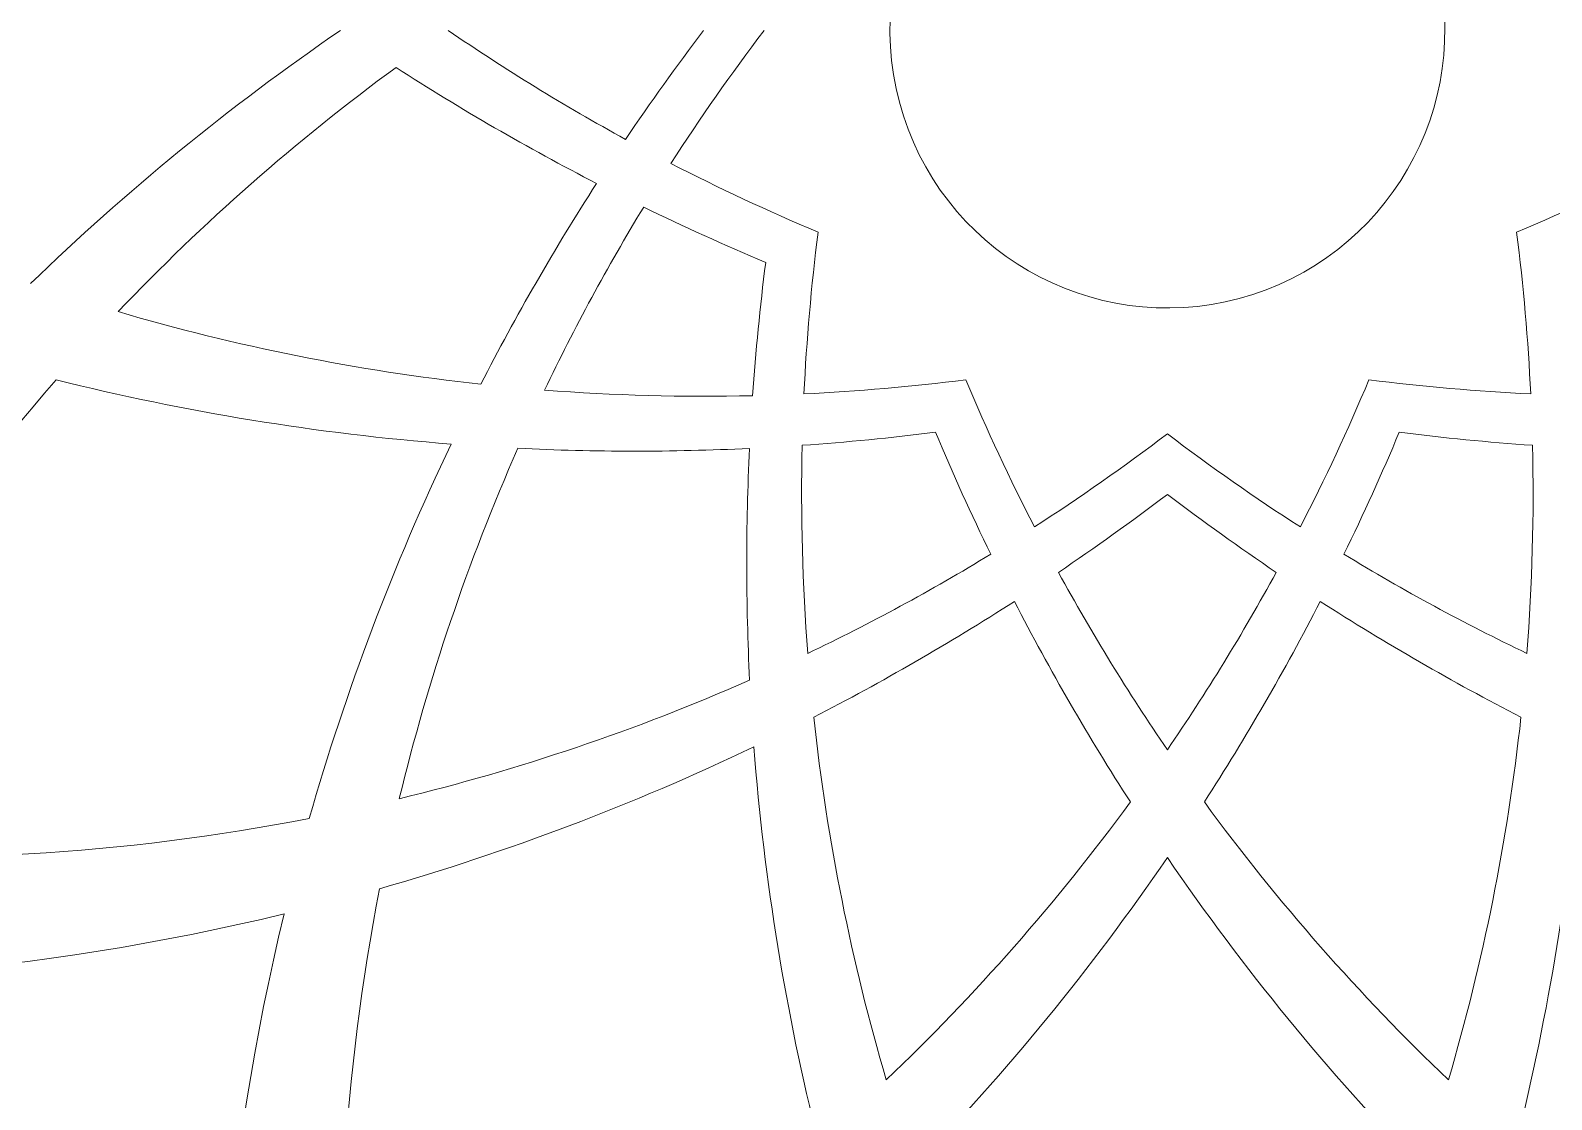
# Model space of a CAD drawing. Header units: centimetres. Extents: x -120 to 120, y -120 to 120.
# Drawn here: x -69.3 to 23.4, y -65.1 to 0 of the extents above; entities that cross this region are included whole.
import ezdxf
from ezdxf.lldxf.tags import DXFTag

# ---------------------------------------------------------------- set-up
doc = ezdxf.new("R2010")
doc.units = ezdxf.units.CM
doc.header["$MEASUREMENT"] = 0
doc.layers.add('layer 1', color=7, linetype='Continuous')
tags = doc.linetypes.add('New Line101', pattern=[0.2, 0.1, -0.1]).pattern_tags.tags
tags[6:7] = [DXFTag(74, 4), DXFTag(75, 0), DXFTag(340, '0'), DXFTag(46, 1.0), DXFTag(50, 0.0), DXFTag(44, 0.0), DXFTag(45, 0.0)]
tags[4:5] = [DXFTag(74, 4), DXFTag(75, 0), DXFTag(340, '0'), DXFTag(46, 1.0), DXFTag(50, 0.0), DXFTag(44, 0.0), DXFTag(45, 0.0)]
tags = doc.linetypes.add('New Line102', pattern=[0.2, 0.1, -0.1]).pattern_tags.tags
tags[6:7] = [DXFTag(74, 4), DXFTag(75, 0), DXFTag(340, '0'), DXFTag(46, 1.0), DXFTag(50, 0.0), DXFTag(44, 0.0), DXFTag(45, 0.0)]
tags[4:5] = [DXFTag(74, 4), DXFTag(75, 0), DXFTag(340, '0'), DXFTag(46, 1.0), DXFTag(50, 0.0), DXFTag(44, 0.0), DXFTag(45, 0.0)]
tags = doc.linetypes.add('New Line103', pattern=[0.2, 0.1, -0.1]).pattern_tags.tags
tags[6:7] = [DXFTag(74, 4), DXFTag(75, 0), DXFTag(340, '0'), DXFTag(46, 1.0), DXFTag(50, 0.0), DXFTag(44, 0.0), DXFTag(45, 0.0)]
tags[4:5] = [DXFTag(74, 4), DXFTag(75, 0), DXFTag(340, '0'), DXFTag(46, 1.0), DXFTag(50, 0.0), DXFTag(44, 0.0), DXFTag(45, 0.0)]
tags = doc.linetypes.add('New Line108', pattern=[0.2, 0.1, -0.1]).pattern_tags.tags
tags[6:7] = [DXFTag(74, 4), DXFTag(75, 0), DXFTag(340, '0'), DXFTag(46, 1.0), DXFTag(50, 0.0), DXFTag(44, 0.0), DXFTag(45, 0.0)]
tags[4:5] = [DXFTag(74, 4), DXFTag(75, 0), DXFTag(340, '0'), DXFTag(46, 1.0), DXFTag(50, 0.0), DXFTag(44, 0.0), DXFTag(45, 0.0)]
tags = doc.linetypes.add('New Line109', pattern=[0.2, 0.1, -0.1]).pattern_tags.tags
tags[6:7] = [DXFTag(74, 4), DXFTag(75, 0), DXFTag(340, '0'), DXFTag(46, 1.0), DXFTag(50, 0.0), DXFTag(44, 0.0), DXFTag(45, 0.0)]
tags[4:5] = [DXFTag(74, 4), DXFTag(75, 0), DXFTag(340, '0'), DXFTag(46, 1.0), DXFTag(50, 0.0), DXFTag(44, 0.0), DXFTag(45, 0.0)]
tags = doc.linetypes.add('New Line110', pattern=[0.2, 0.1, -0.1]).pattern_tags.tags
tags[6:7] = [DXFTag(74, 4), DXFTag(75, 0), DXFTag(340, '0'), DXFTag(46, 1.0), DXFTag(50, 0.0), DXFTag(44, 0.0), DXFTag(45, 0.0)]
tags[4:5] = [DXFTag(74, 4), DXFTag(75, 0), DXFTag(340, '0'), DXFTag(46, 1.0), DXFTag(50, 0.0), DXFTag(44, 0.0), DXFTag(45, 0.0)]
tags = doc.linetypes.add('New Line111', pattern=[0.2, 0.1, -0.1]).pattern_tags.tags
tags[6:7] = [DXFTag(74, 4), DXFTag(75, 0), DXFTag(340, '0'), DXFTag(46, 1.0), DXFTag(50, 0.0), DXFTag(44, 0.0), DXFTag(45, 0.0)]
tags[4:5] = [DXFTag(74, 4), DXFTag(75, 0), DXFTag(340, '0'), DXFTag(46, 1.0), DXFTag(50, 0.0), DXFTag(44, 0.0), DXFTag(45, 0.0)]
tags = doc.linetypes.add('New Line116', pattern=[0.2, 0.1, -0.1]).pattern_tags.tags
tags[6:7] = [DXFTag(74, 4), DXFTag(75, 0), DXFTag(340, '0'), DXFTag(46, 1.0), DXFTag(50, 0.0), DXFTag(44, 0.0), DXFTag(45, 0.0)]
tags[4:5] = [DXFTag(74, 4), DXFTag(75, 0), DXFTag(340, '0'), DXFTag(46, 1.0), DXFTag(50, 0.0), DXFTag(44, 0.0), DXFTag(45, 0.0)]
tags = doc.linetypes.add('New Line117', pattern=[0.2, 0.1, -0.1]).pattern_tags.tags
tags[6:7] = [DXFTag(74, 4), DXFTag(75, 0), DXFTag(340, '0'), DXFTag(46, 1.0), DXFTag(50, 0.0), DXFTag(44, 0.0), DXFTag(45, 0.0)]
tags[4:5] = [DXFTag(74, 4), DXFTag(75, 0), DXFTag(340, '0'), DXFTag(46, 1.0), DXFTag(50, 0.0), DXFTag(44, 0.0), DXFTag(45, 0.0)]
tags = doc.linetypes.add('New Line13', pattern=[0.2, 0.1, -0.1]).pattern_tags.tags
tags[6:7] = [DXFTag(74, 4), DXFTag(75, 0), DXFTag(340, '0'), DXFTag(46, 1.0), DXFTag(50, 0.0), DXFTag(44, 0.0), DXFTag(45, 0.0)]
tags[4:5] = [DXFTag(74, 4), DXFTag(75, 0), DXFTag(340, '0'), DXFTag(46, 1.0), DXFTag(50, 0.0), DXFTag(44, 0.0), DXFTag(45, 0.0)]
tags = doc.linetypes.add('New Line136', pattern=[0.2, 0.1, -0.1]).pattern_tags.tags
tags[6:7] = [DXFTag(74, 4), DXFTag(75, 0), DXFTag(340, '0'), DXFTag(46, 1.0), DXFTag(50, 0.0), DXFTag(44, 0.0), DXFTag(45, 0.0)]
tags[4:5] = [DXFTag(74, 4), DXFTag(75, 0), DXFTag(340, '0'), DXFTag(46, 1.0), DXFTag(50, 0.0), DXFTag(44, 0.0), DXFTag(45, 0.0)]
tags = doc.linetypes.add('New Line137', pattern=[0.2, 0.1, -0.1]).pattern_tags.tags
tags[6:7] = [DXFTag(74, 4), DXFTag(75, 0), DXFTag(340, '0'), DXFTag(46, 1.0), DXFTag(50, 0.0), DXFTag(44, 0.0), DXFTag(45, 0.0)]
tags[4:5] = [DXFTag(74, 4), DXFTag(75, 0), DXFTag(340, '0'), DXFTag(46, 1.0), DXFTag(50, 0.0), DXFTag(44, 0.0), DXFTag(45, 0.0)]
tags = doc.linetypes.add('New Line138', pattern=[0.2, 0.1, -0.1]).pattern_tags.tags
tags[6:7] = [DXFTag(74, 4), DXFTag(75, 0), DXFTag(340, '0'), DXFTag(46, 1.0), DXFTag(50, 0.0), DXFTag(44, 0.0), DXFTag(45, 0.0)]
tags[4:5] = [DXFTag(74, 4), DXFTag(75, 0), DXFTag(340, '0'), DXFTag(46, 1.0), DXFTag(50, 0.0), DXFTag(44, 0.0), DXFTag(45, 0.0)]
tags = doc.linetypes.add('New Line14', pattern=[0.2, 0.1, -0.1]).pattern_tags.tags
tags[6:7] = [DXFTag(74, 4), DXFTag(75, 0), DXFTag(340, '0'), DXFTag(46, 1.0), DXFTag(50, 0.0), DXFTag(44, 0.0), DXFTag(45, 0.0)]
tags[4:5] = [DXFTag(74, 4), DXFTag(75, 0), DXFTag(340, '0'), DXFTag(46, 1.0), DXFTag(50, 0.0), DXFTag(44, 0.0), DXFTag(45, 0.0)]
tags = doc.linetypes.add('New Line144', pattern=[0.2, 0.1, -0.1]).pattern_tags.tags
tags[6:7] = [DXFTag(74, 4), DXFTag(75, 0), DXFTag(340, '0'), DXFTag(46, 1.0), DXFTag(50, 0.0), DXFTag(44, 0.0), DXFTag(45, 0.0)]
tags[4:5] = [DXFTag(74, 4), DXFTag(75, 0), DXFTag(340, '0'), DXFTag(46, 1.0), DXFTag(50, 0.0), DXFTag(44, 0.0), DXFTag(45, 0.0)]
tags = doc.linetypes.add('New Line145', pattern=[0.2, 0.1, -0.1]).pattern_tags.tags
tags[6:7] = [DXFTag(74, 4), DXFTag(75, 0), DXFTag(340, '0'), DXFTag(46, 1.0), DXFTag(50, 0.0), DXFTag(44, 0.0), DXFTag(45, 0.0)]
tags[4:5] = [DXFTag(74, 4), DXFTag(75, 0), DXFTag(340, '0'), DXFTag(46, 1.0), DXFTag(50, 0.0), DXFTag(44, 0.0), DXFTag(45, 0.0)]
tags = doc.linetypes.add('New Line146', pattern=[0.2, 0.1, -0.1]).pattern_tags.tags
tags[6:7] = [DXFTag(74, 4), DXFTag(75, 0), DXFTag(340, '0'), DXFTag(46, 1.0), DXFTag(50, 0.0), DXFTag(44, 0.0), DXFTag(45, 0.0)]
tags[4:5] = [DXFTag(74, 4), DXFTag(75, 0), DXFTag(340, '0'), DXFTag(46, 1.0), DXFTag(50, 0.0), DXFTag(44, 0.0), DXFTag(45, 0.0)]
tags = doc.linetypes.add('New Line15', pattern=[0.2, 0.1, -0.1]).pattern_tags.tags
tags[6:7] = [DXFTag(74, 4), DXFTag(75, 0), DXFTag(340, '0'), DXFTag(46, 1.0), DXFTag(50, 0.0), DXFTag(44, 0.0), DXFTag(45, 0.0)]
tags[4:5] = [DXFTag(74, 4), DXFTag(75, 0), DXFTag(340, '0'), DXFTag(46, 1.0), DXFTag(50, 0.0), DXFTag(44, 0.0), DXFTag(45, 0.0)]
tags = doc.linetypes.add('New Line152', pattern=[0.2, 0.1, -0.1]).pattern_tags.tags
tags[6:7] = [DXFTag(74, 4), DXFTag(75, 0), DXFTag(340, '0'), DXFTag(46, 1.0), DXFTag(50, 0.0), DXFTag(44, 0.0), DXFTag(45, 0.0)]
tags[4:5] = [DXFTag(74, 4), DXFTag(75, 0), DXFTag(340, '0'), DXFTag(46, 1.0), DXFTag(50, 0.0), DXFTag(44, 0.0), DXFTag(45, 0.0)]
tags = doc.linetypes.add('New Line153', pattern=[0.2, 0.1, -0.1]).pattern_tags.tags
tags[6:7] = [DXFTag(74, 4), DXFTag(75, 0), DXFTag(340, '0'), DXFTag(46, 1.0), DXFTag(50, 0.0), DXFTag(44, 0.0), DXFTag(45, 0.0)]
tags[4:5] = [DXFTag(74, 4), DXFTag(75, 0), DXFTag(340, '0'), DXFTag(46, 1.0), DXFTag(50, 0.0), DXFTag(44, 0.0), DXFTag(45, 0.0)]
tags = doc.linetypes.add('New Line154', pattern=[0.2, 0.1, -0.1]).pattern_tags.tags
tags[6:7] = [DXFTag(74, 4), DXFTag(75, 0), DXFTag(340, '0'), DXFTag(46, 1.0), DXFTag(50, 0.0), DXFTag(44, 0.0), DXFTag(45, 0.0)]
tags[4:5] = [DXFTag(74, 4), DXFTag(75, 0), DXFTag(340, '0'), DXFTag(46, 1.0), DXFTag(50, 0.0), DXFTag(44, 0.0), DXFTag(45, 0.0)]
tags = doc.linetypes.add('New Line155', pattern=[0.2, 0.1, -0.1]).pattern_tags.tags
tags[6:7] = [DXFTag(74, 4), DXFTag(75, 0), DXFTag(340, '0'), DXFTag(46, 1.0), DXFTag(50, 0.0), DXFTag(44, 0.0), DXFTag(45, 0.0)]
tags[4:5] = [DXFTag(74, 4), DXFTag(75, 0), DXFTag(340, '0'), DXFTag(46, 1.0), DXFTag(50, 0.0), DXFTag(44, 0.0), DXFTag(45, 0.0)]
tags = doc.linetypes.add('New Line16', pattern=[0.2, 0.1, -0.1]).pattern_tags.tags
tags[6:7] = [DXFTag(74, 4), DXFTag(75, 0), DXFTag(340, '0'), DXFTag(46, 1.0), DXFTag(50, 0.0), DXFTag(44, 0.0), DXFTag(45, 0.0)]
tags[4:5] = [DXFTag(74, 4), DXFTag(75, 0), DXFTag(340, '0'), DXFTag(46, 1.0), DXFTag(50, 0.0), DXFTag(44, 0.0), DXFTag(45, 0.0)]
tags = doc.linetypes.add('New Line160', pattern=[0.2, 0.1, -0.1]).pattern_tags.tags
tags[6:7] = [DXFTag(74, 4), DXFTag(75, 0), DXFTag(340, '0'), DXFTag(46, 1.0), DXFTag(50, 0.0), DXFTag(44, 0.0), DXFTag(45, 0.0)]
tags[4:5] = [DXFTag(74, 4), DXFTag(75, 0), DXFTag(340, '0'), DXFTag(46, 1.0), DXFTag(50, 0.0), DXFTag(44, 0.0), DXFTag(45, 0.0)]
tags = doc.linetypes.add('New Line161', pattern=[0.2, 0.1, -0.1]).pattern_tags.tags
tags[6:7] = [DXFTag(74, 4), DXFTag(75, 0), DXFTag(340, '0'), DXFTag(46, 1.0), DXFTag(50, 0.0), DXFTag(44, 0.0), DXFTag(45, 0.0)]
tags[4:5] = [DXFTag(74, 4), DXFTag(75, 0), DXFTag(340, '0'), DXFTag(46, 1.0), DXFTag(50, 0.0), DXFTag(44, 0.0), DXFTag(45, 0.0)]
tags = doc.linetypes.add('New Line162', pattern=[0.2, 0.1, -0.1]).pattern_tags.tags
tags[6:7] = [DXFTag(74, 4), DXFTag(75, 0), DXFTag(340, '0'), DXFTag(46, 1.0), DXFTag(50, 0.0), DXFTag(44, 0.0), DXFTag(45, 0.0)]
tags[4:5] = [DXFTag(74, 4), DXFTag(75, 0), DXFTag(340, '0'), DXFTag(46, 1.0), DXFTag(50, 0.0), DXFTag(44, 0.0), DXFTag(45, 0.0)]
tags = doc.linetypes.add('New Line167', pattern=[0.2, 0.1, -0.1]).pattern_tags.tags
tags[6:7] = [DXFTag(74, 4), DXFTag(75, 0), DXFTag(340, '0'), DXFTag(46, 1.0), DXFTag(50, 0.0), DXFTag(44, 0.0), DXFTag(45, 0.0)]
tags[4:5] = [DXFTag(74, 4), DXFTag(75, 0), DXFTag(340, '0'), DXFTag(46, 1.0), DXFTag(50, 0.0), DXFTag(44, 0.0), DXFTag(45, 0.0)]
tags = doc.linetypes.add('New Line168', pattern=[0.2, 0.1, -0.1]).pattern_tags.tags
tags[6:7] = [DXFTag(74, 4), DXFTag(75, 0), DXFTag(340, '0'), DXFTag(46, 1.0), DXFTag(50, 0.0), DXFTag(44, 0.0), DXFTag(45, 0.0)]
tags[4:5] = [DXFTag(74, 4), DXFTag(75, 0), DXFTag(340, '0'), DXFTag(46, 1.0), DXFTag(50, 0.0), DXFTag(44, 0.0), DXFTag(45, 0.0)]
tags = doc.linetypes.add('New Line169', pattern=[0.2, 0.1, -0.1]).pattern_tags.tags
tags[6:7] = [DXFTag(74, 4), DXFTag(75, 0), DXFTag(340, '0'), DXFTag(46, 1.0), DXFTag(50, 0.0), DXFTag(44, 0.0), DXFTag(45, 0.0)]
tags[4:5] = [DXFTag(74, 4), DXFTag(75, 0), DXFTag(340, '0'), DXFTag(46, 1.0), DXFTag(50, 0.0), DXFTag(44, 0.0), DXFTag(45, 0.0)]
tags = doc.linetypes.add('New Line175', pattern=[0.2, 0.1, -0.1]).pattern_tags.tags
tags[6:7] = [DXFTag(74, 4), DXFTag(75, 0), DXFTag(340, '0'), DXFTag(46, 1.0), DXFTag(50, 0.0), DXFTag(44, 0.0), DXFTag(45, 0.0)]
tags[4:5] = [DXFTag(74, 4), DXFTag(75, 0), DXFTag(340, '0'), DXFTag(46, 1.0), DXFTag(50, 0.0), DXFTag(44, 0.0), DXFTag(45, 0.0)]
tags = doc.linetypes.add('New Line182', pattern=[0.2, 0.1, -0.1]).pattern_tags.tags
tags[6:7] = [DXFTag(74, 4), DXFTag(75, 0), DXFTag(340, '0'), DXFTag(46, 1.0), DXFTag(50, 0.0), DXFTag(44, 0.0), DXFTag(45, 0.0)]
tags[4:5] = [DXFTag(74, 4), DXFTag(75, 0), DXFTag(340, '0'), DXFTag(46, 1.0), DXFTag(50, 0.0), DXFTag(44, 0.0), DXFTag(45, 0.0)]
tags = doc.linetypes.add('New Line183', pattern=[0.2, 0.1, -0.1]).pattern_tags.tags
tags[6:7] = [DXFTag(74, 4), DXFTag(75, 0), DXFTag(340, '0'), DXFTag(46, 1.0), DXFTag(50, 0.0), DXFTag(44, 0.0), DXFTag(45, 0.0)]
tags[4:5] = [DXFTag(74, 4), DXFTag(75, 0), DXFTag(340, '0'), DXFTag(46, 1.0), DXFTag(50, 0.0), DXFTag(44, 0.0), DXFTag(45, 0.0)]
tags = doc.linetypes.add('New Line188', pattern=[0.2, 0.1, -0.1]).pattern_tags.tags
tags[6:7] = [DXFTag(74, 4), DXFTag(75, 0), DXFTag(340, '0'), DXFTag(46, 1.0), DXFTag(50, 0.0), DXFTag(44, 0.0), DXFTag(45, 0.0)]
tags[4:5] = [DXFTag(74, 4), DXFTag(75, 0), DXFTag(340, '0'), DXFTag(46, 1.0), DXFTag(50, 0.0), DXFTag(44, 0.0), DXFTag(45, 0.0)]
tags = doc.linetypes.add('New Line189', pattern=[0.2, 0.1, -0.1]).pattern_tags.tags
tags[6:7] = [DXFTag(74, 4), DXFTag(75, 0), DXFTag(340, '0'), DXFTag(46, 1.0), DXFTag(50, 0.0), DXFTag(44, 0.0), DXFTag(45, 0.0)]
tags[4:5] = [DXFTag(74, 4), DXFTag(75, 0), DXFTag(340, '0'), DXFTag(46, 1.0), DXFTag(50, 0.0), DXFTag(44, 0.0), DXFTag(45, 0.0)]
tags = doc.linetypes.add('New Line190', pattern=[0.2, 0.1, -0.1]).pattern_tags.tags
tags[6:7] = [DXFTag(74, 4), DXFTag(75, 0), DXFTag(340, '0'), DXFTag(46, 1.0), DXFTag(50, 0.0), DXFTag(44, 0.0), DXFTag(45, 0.0)]
tags[4:5] = [DXFTag(74, 4), DXFTag(75, 0), DXFTag(340, '0'), DXFTag(46, 1.0), DXFTag(50, 0.0), DXFTag(44, 0.0), DXFTag(45, 0.0)]
tags = doc.linetypes.add('New Line22', pattern=[0.2, 0.1, -0.1]).pattern_tags.tags
tags[6:7] = [DXFTag(74, 4), DXFTag(75, 0), DXFTag(340, '0'), DXFTag(46, 1.0), DXFTag(50, 0.0), DXFTag(44, 0.0), DXFTag(45, 0.0)]
tags[4:5] = [DXFTag(74, 4), DXFTag(75, 0), DXFTag(340, '0'), DXFTag(46, 1.0), DXFTag(50, 0.0), DXFTag(44, 0.0), DXFTag(45, 0.0)]
tags = doc.linetypes.add('New Line42', pattern=[0.2, 0.1, -0.1]).pattern_tags.tags
tags[6:7] = [DXFTag(74, 4), DXFTag(75, 0), DXFTag(340, '0'), DXFTag(46, 1.0), DXFTag(50, 0.0), DXFTag(44, 0.0), DXFTag(45, 0.0)]
tags[4:5] = [DXFTag(74, 4), DXFTag(75, 0), DXFTag(340, '0'), DXFTag(46, 1.0), DXFTag(50, 0.0), DXFTag(44, 0.0), DXFTag(45, 0.0)]
tags = doc.linetypes.add('New Line48', pattern=[0.2, 0.1, -0.1]).pattern_tags.tags
tags[6:7] = [DXFTag(74, 4), DXFTag(75, 0), DXFTag(340, '0'), DXFTag(46, 1.0), DXFTag(50, 0.0), DXFTag(44, 0.0), DXFTag(45, 0.0)]
tags[4:5] = [DXFTag(74, 4), DXFTag(75, 0), DXFTag(340, '0'), DXFTag(46, 1.0), DXFTag(50, 0.0), DXFTag(44, 0.0), DXFTag(45, 0.0)]
tags = doc.linetypes.add('New Line49', pattern=[0.2, 0.1, -0.1]).pattern_tags.tags
tags[6:7] = [DXFTag(74, 4), DXFTag(75, 0), DXFTag(340, '0'), DXFTag(46, 1.0), DXFTag(50, 0.0), DXFTag(44, 0.0), DXFTag(45, 0.0)]
tags[4:5] = [DXFTag(74, 4), DXFTag(75, 0), DXFTag(340, '0'), DXFTag(46, 1.0), DXFTag(50, 0.0), DXFTag(44, 0.0), DXFTag(45, 0.0)]
tags = doc.linetypes.add('New Line50', pattern=[0.2, 0.1, -0.1]).pattern_tags.tags
tags[6:7] = [DXFTag(74, 4), DXFTag(75, 0), DXFTag(340, '0'), DXFTag(46, 1.0), DXFTag(50, 0.0), DXFTag(44, 0.0), DXFTag(45, 0.0)]
tags[4:5] = [DXFTag(74, 4), DXFTag(75, 0), DXFTag(340, '0'), DXFTag(46, 1.0), DXFTag(50, 0.0), DXFTag(44, 0.0), DXFTag(45, 0.0)]
tags = doc.linetypes.add('New Line56', pattern=[0.2, 0.1, -0.1]).pattern_tags.tags
tags[6:7] = [DXFTag(74, 4), DXFTag(75, 0), DXFTag(340, '0'), DXFTag(46, 1.0), DXFTag(50, 0.0), DXFTag(44, 0.0), DXFTag(45, 0.0)]
tags[4:5] = [DXFTag(74, 4), DXFTag(75, 0), DXFTag(340, '0'), DXFTag(46, 1.0), DXFTag(50, 0.0), DXFTag(44, 0.0), DXFTag(45, 0.0)]
tags = doc.linetypes.add('New Line57', pattern=[0.2, 0.1, -0.1]).pattern_tags.tags
tags[6:7] = [DXFTag(74, 4), DXFTag(75, 0), DXFTag(340, '0'), DXFTag(46, 1.0), DXFTag(50, 0.0), DXFTag(44, 0.0), DXFTag(45, 0.0)]
tags[4:5] = [DXFTag(74, 4), DXFTag(75, 0), DXFTag(340, '0'), DXFTag(46, 1.0), DXFTag(50, 0.0), DXFTag(44, 0.0), DXFTag(45, 0.0)]
tags = doc.linetypes.add('New Line58', pattern=[0.2, 0.1, -0.1]).pattern_tags.tags
tags[6:7] = [DXFTag(74, 4), DXFTag(75, 0), DXFTag(340, '0'), DXFTag(46, 1.0), DXFTag(50, 0.0), DXFTag(44, 0.0), DXFTag(45, 0.0)]
tags[4:5] = [DXFTag(74, 4), DXFTag(75, 0), DXFTag(340, '0'), DXFTag(46, 1.0), DXFTag(50, 0.0), DXFTag(44, 0.0), DXFTag(45, 0.0)]
tags = doc.linetypes.add('New Line59', pattern=[0.2, 0.1, -0.1]).pattern_tags.tags
tags[6:7] = [DXFTag(74, 4), DXFTag(75, 0), DXFTag(340, '0'), DXFTag(46, 1.0), DXFTag(50, 0.0), DXFTag(44, 0.0), DXFTag(45, 0.0)]
tags[4:5] = [DXFTag(74, 4), DXFTag(75, 0), DXFTag(340, '0'), DXFTag(46, 1.0), DXFTag(50, 0.0), DXFTag(44, 0.0), DXFTag(45, 0.0)]
tags = doc.linetypes.add('New Line6', pattern=[0.2, 0.1, -0.1]).pattern_tags.tags
tags[6:7] = [DXFTag(74, 4), DXFTag(75, 0), DXFTag(340, '0'), DXFTag(46, 1.0), DXFTag(50, 0.0), DXFTag(44, 0.0), DXFTag(45, 0.0)]
tags[4:5] = [DXFTag(74, 4), DXFTag(75, 0), DXFTag(340, '0'), DXFTag(46, 1.0), DXFTag(50, 0.0), DXFTag(44, 0.0), DXFTag(45, 0.0)]
tags = doc.linetypes.add('New Line64', pattern=[0.2, 0.1, -0.1]).pattern_tags.tags
tags[6:7] = [DXFTag(74, 4), DXFTag(75, 0), DXFTag(340, '0'), DXFTag(46, 1.0), DXFTag(50, 0.0), DXFTag(44, 0.0), DXFTag(45, 0.0)]
tags[4:5] = [DXFTag(74, 4), DXFTag(75, 0), DXFTag(340, '0'), DXFTag(46, 1.0), DXFTag(50, 0.0), DXFTag(44, 0.0), DXFTag(45, 0.0)]
tags = doc.linetypes.add('New Line65', pattern=[0.2, 0.1, -0.1]).pattern_tags.tags
tags[6:7] = [DXFTag(74, 4), DXFTag(75, 0), DXFTag(340, '0'), DXFTag(46, 1.0), DXFTag(50, 0.0), DXFTag(44, 0.0), DXFTag(45, 0.0)]
tags[4:5] = [DXFTag(74, 4), DXFTag(75, 0), DXFTag(340, '0'), DXFTag(46, 1.0), DXFTag(50, 0.0), DXFTag(44, 0.0), DXFTag(45, 0.0)]
tags = doc.linetypes.add('New Line66', pattern=[0.2, 0.1, -0.1]).pattern_tags.tags
tags[6:7] = [DXFTag(74, 4), DXFTag(75, 0), DXFTag(340, '0'), DXFTag(46, 1.0), DXFTag(50, 0.0), DXFTag(44, 0.0), DXFTag(45, 0.0)]
tags[4:5] = [DXFTag(74, 4), DXFTag(75, 0), DXFTag(340, '0'), DXFTag(46, 1.0), DXFTag(50, 0.0), DXFTag(44, 0.0), DXFTag(45, 0.0)]
tags = doc.linetypes.add('New Line7', pattern=[0.2, 0.1, -0.1]).pattern_tags.tags
tags[6:7] = [DXFTag(74, 4), DXFTag(75, 0), DXFTag(340, '0'), DXFTag(46, 1.0), DXFTag(50, 0.0), DXFTag(44, 0.0), DXFTag(45, 0.0)]
tags[4:5] = [DXFTag(74, 4), DXFTag(75, 0), DXFTag(340, '0'), DXFTag(46, 1.0), DXFTag(50, 0.0), DXFTag(44, 0.0), DXFTag(45, 0.0)]
tags = doc.linetypes.add('New Line72', pattern=[0.2, 0.1, -0.1]).pattern_tags.tags
tags[6:7] = [DXFTag(74, 4), DXFTag(75, 0), DXFTag(340, '0'), DXFTag(46, 1.0), DXFTag(50, 0.0), DXFTag(44, 0.0), DXFTag(45, 0.0)]
tags[4:5] = [DXFTag(74, 4), DXFTag(75, 0), DXFTag(340, '0'), DXFTag(46, 1.0), DXFTag(50, 0.0), DXFTag(44, 0.0), DXFTag(45, 0.0)]
tags = doc.linetypes.add('New Line73', pattern=[0.2, 0.1, -0.1]).pattern_tags.tags
tags[6:7] = [DXFTag(74, 4), DXFTag(75, 0), DXFTag(340, '0'), DXFTag(46, 1.0), DXFTag(50, 0.0), DXFTag(44, 0.0), DXFTag(45, 0.0)]
tags[4:5] = [DXFTag(74, 4), DXFTag(75, 0), DXFTag(340, '0'), DXFTag(46, 1.0), DXFTag(50, 0.0), DXFTag(44, 0.0), DXFTag(45, 0.0)]
tags = doc.linetypes.add('New Line79', pattern=[0.2, 0.1, -0.1]).pattern_tags.tags
tags[6:7] = [DXFTag(74, 4), DXFTag(75, 0), DXFTag(340, '0'), DXFTag(46, 1.0), DXFTag(50, 0.0), DXFTag(44, 0.0), DXFTag(45, 0.0)]
tags[4:5] = [DXFTag(74, 4), DXFTag(75, 0), DXFTag(340, '0'), DXFTag(46, 1.0), DXFTag(50, 0.0), DXFTag(44, 0.0), DXFTag(45, 0.0)]
tags = doc.linetypes.add('New Line8', pattern=[0.2, 0.1, -0.1]).pattern_tags.tags
tags[6:7] = [DXFTag(74, 4), DXFTag(75, 0), DXFTag(340, '0'), DXFTag(46, 1.0), DXFTag(50, 0.0), DXFTag(44, 0.0), DXFTag(45, 0.0)]
tags[4:5] = [DXFTag(74, 4), DXFTag(75, 0), DXFTag(340, '0'), DXFTag(46, 1.0), DXFTag(50, 0.0), DXFTag(44, 0.0), DXFTag(45, 0.0)]
tags = doc.linetypes.add('New Line86', pattern=[0.2, 0.1, -0.1]).pattern_tags.tags
tags[6:7] = [DXFTag(74, 4), DXFTag(75, 0), DXFTag(340, '0'), DXFTag(46, 1.0), DXFTag(50, 0.0), DXFTag(44, 0.0), DXFTag(45, 0.0)]
tags[4:5] = [DXFTag(74, 4), DXFTag(75, 0), DXFTag(340, '0'), DXFTag(46, 1.0), DXFTag(50, 0.0), DXFTag(44, 0.0), DXFTag(45, 0.0)]
tags = doc.linetypes.add('New Line87', pattern=[0.2, 0.1, -0.1]).pattern_tags.tags
tags[6:7] = [DXFTag(74, 4), DXFTag(75, 0), DXFTag(340, '0'), DXFTag(46, 1.0), DXFTag(50, 0.0), DXFTag(44, 0.0), DXFTag(45, 0.0)]
tags[4:5] = [DXFTag(74, 4), DXFTag(75, 0), DXFTag(340, '0'), DXFTag(46, 1.0), DXFTag(50, 0.0), DXFTag(44, 0.0), DXFTag(45, 0.0)]
tags = doc.linetypes.add('New Line93', pattern=[0.2, 0.1, -0.1]).pattern_tags.tags
tags[6:7] = [DXFTag(74, 4), DXFTag(75, 0), DXFTag(340, '0'), DXFTag(46, 1.0), DXFTag(50, 0.0), DXFTag(44, 0.0), DXFTag(45, 0.0)]
tags[4:5] = [DXFTag(74, 4), DXFTag(75, 0), DXFTag(340, '0'), DXFTag(46, 1.0), DXFTag(50, 0.0), DXFTag(44, 0.0), DXFTag(45, 0.0)]
tags = doc.linetypes.add('New Line94', pattern=[0.2, 0.1, -0.1]).pattern_tags.tags
tags[6:7] = [DXFTag(74, 4), DXFTag(75, 0), DXFTag(340, '0'), DXFTag(46, 1.0), DXFTag(50, 0.0), DXFTag(44, 0.0), DXFTag(45, 0.0)]
tags[4:5] = [DXFTag(74, 4), DXFTag(75, 0), DXFTag(340, '0'), DXFTag(46, 1.0), DXFTag(50, 0.0), DXFTag(44, 0.0), DXFTag(45, 0.0)]
tags = doc.linetypes.add('New Line95', pattern=[0.2, 0.1, -0.1]).pattern_tags.tags
tags[6:7] = [DXFTag(74, 4), DXFTag(75, 0), DXFTag(340, '0'), DXFTag(46, 1.0), DXFTag(50, 0.0), DXFTag(44, 0.0), DXFTag(45, 0.0)]
tags[4:5] = [DXFTag(74, 4), DXFTag(75, 0), DXFTag(340, '0'), DXFTag(46, 1.0), DXFTag(50, 0.0), DXFTag(44, 0.0), DXFTag(45, 0.0)]

msp = doc.modelspace()

# ---------------------------------------------------------------- linework, layer by layer
at = {"layer": 'layer 1', "color": 242, "lineweight": 9}
for major_axis, ratio in [((120.00001, 0), 0.99999992), ((115.00001, 0), 0.99999991)]:
    msp.add_ellipse((0, 0), major_axis=major_axis, ratio=ratio, dxfattribs=at)
msp.add_open_spline([(-4.37499, 16.3278), (4.64256, 18.74405), (13.91149, 13.39263), (16.32773, 4.37507), (16.32773, 4.37507), (18.74398, -4.64248), (13.39256, -13.91141), (4.37501, -16.32766), (4.37501, -16.32766), (-4.64255, -18.74391), (-13.91147, -13.39248), (-16.32772, -4.37493), (-16.32772, -4.37493), (-18.74396, 4.64262), (-13.39255, 13.91155), (-4.37499, 16.3278)], degree=3, knots=[0, 0, 0, 0, 0.2, 0.2, 0.2, 0.2, 0.4, 0.4, 0.4, 0.4, 0.6, 0.6, 0.6, 0.6, 1, 1, 1, 1], dxfattribs=at)
at = {"layer": 'layer 1', "color": 242, "linetype": 'New Line22', "lineweight": 9}
msp.add_open_spline([(-69.27165, -15.42465), (-63.45668, -9.80106), (-57.14723, -4.63418), (-50.38706, 0.00009)], degree=3, dxfattribs=at)
at = {"layer": 'layer 1', "color": 242, "linetype": 'New Line169', "lineweight": 9}
msp.add_open_spline([(-33.01094, -6.63424), (-36.74339, -4.59297), (-40.3473, -2.37703), (-43.81479, 0.00004)], degree=3, dxfattribs=at)
at = {"layer": 'layer 1', "color": 242, "linetype": 'New Line16', "lineweight": 9}
msp.add_open_spline([(-33.01081, -6.63431), (-31.49564, -4.38907), (-29.91138, -2.1766), (-28.25802, 0.00007)], degree=3, dxfattribs=at)
at = {"layer": 'layer 1', "color": 242, "linetype": 'New Line111', "lineweight": 9}
msp.add_open_spline([(-30.24328, -8.10359), (-28.47006, -5.34646), (-26.5797, -2.64285), (-24.57219, 0.00007)], degree=3, dxfattribs=at)
at = {"layer": 'layer 1', "color": 242, "linetype": 'New Line117', "lineweight": 9}
msp.add_open_spline([(-63.92279, -17.12789), (-58.76443, -11.71096), (-53.10704, -6.72643), (-46.9967, -2.25416)], degree=3, dxfattribs=at)
at = {"layer": 'layer 1', "color": 242, "linetype": 'New Line73', "lineweight": 9}
msp.add_open_spline([(-34.77992, -9.31905), (-38.9906, -7.15009), (-43.06571, -4.79062), (-46.99714, -2.25459)], degree=3, dxfattribs=at)
at = {"layer": 'layer 1', "color": 242, "linetype": 'New Line168', "lineweight": 9}
msp.add_open_spline([(-21.28026, -12.28593), (-24.34025, -11.00087), (-27.32912, -9.6047), (-30.2433, -8.10359)], degree=3, dxfattribs=at)
at = {"layer": 'layer 1', "color": 242, "linetype": 'New Line167', "lineweight": 9}
msp.add_open_spline([(30.24321, -8.10358), (27.32898, -9.60473), (24.34007, -11.00091), (21.28004, -12.28598)], degree=3, dxfattribs=at)
at = {"layer": 'layer 1', "color": 242, "linetype": 'New Line15', "lineweight": 9}
msp.add_open_spline([(-41.82809, -21.54594), (-39.69134, -17.38388), (-37.34189, -13.30288), (-34.77979, -9.31912)], degree=3, dxfattribs=at)
at = {"layer": 'layer 1', "color": 242, "linetype": 'New Line110', "lineweight": 9}
msp.add_open_spline([(-37.94475, -21.9073), (-36.13029, -18.11485), (-34.11714, -14.39375), (-31.90532, -10.75965)], degree=3, dxfattribs=at)
at = {"layer": 'layer 1', "color": 242, "linetype": 'New Line72', "lineweight": 9}
msp.add_open_spline([(-24.4723, -14.12882), (-26.99245, -13.07046), (-29.47065, -11.94656), (-31.90539, -10.75976)], degree=3, dxfattribs=at)
at = {"layer": 'layer 1', "color": 242, "linetype": 'New Line103', "lineweight": 9}
msp.add_open_spline([(-22.13962, -22.1394), (-21.98253, -18.86507), (-21.6972, -15.57855), (-21.28013, -12.28599)], degree=3, dxfattribs=at)
at = {"layer": 'layer 1', "color": 242, "linetype": 'New Line136', "lineweight": 9}
msp.add_open_spline([(21.28007, -12.28615), (21.69718, -15.57874), (21.98252, -18.8653), (22.1396, -22.13965)], degree=3, dxfattribs=at)
at = {"layer": 'layer 1', "color": 242, "linetype": 'New Line8', "lineweight": 9}
msp.add_open_spline([(-25.271, -22.25089), (-25.08144, -19.54886), (-24.81566, -16.84066), (-24.47215, -14.1289)], degree=3, dxfattribs=at)
at = {"layer": 'layer 1', "color": 242, "linetype": 'New Line162', "lineweight": 9}
msp.add_open_spline([(-41.82808, -21.54593), (-49.3559, -20.72796), (-56.74756, -19.23992), (-63.92322, -17.1279)], degree=3, dxfattribs=at)
at = {"layer": 'layer 1', "color": 242, "linetype": 'New Line116', "lineweight": 9}
msp.add_open_spline([(-86.60256, -49.99982), (-81.63262, -39.63846), (-75.27635, -29.9664), (-67.70329, -21.27731)], degree=3, dxfattribs=at)
at = {"layer": 'layer 1', "color": 242, "linetype": 'New Line66', "lineweight": 9}
msp.add_open_spline([(-43.63663, -25.19343), (-51.80822, -24.5601), (-59.85576, -23.24019), (-67.7034, -21.27751)], degree=3, dxfattribs=at)
at = {"layer": 'layer 1', "color": 242, "linetype": 'New Line160', "lineweight": 9}
msp.add_open_spline([(-12.28622, -21.28002), (-15.57875, -21.69712), (-18.86524, -21.98244), (-22.13951, -22.13953)], degree=3, dxfattribs=at)
at = {"layer": 'layer 1', "color": 242, "linetype": 'New Line190', "lineweight": 9}
msp.add_open_spline([(-8.10376, -30.24302), (-9.60489, -27.32883), (-11.00106, -24.33998), (-12.28611, -21.28001)], degree=3, dxfattribs=at)
at = {"layer": 'layer 1', "color": 242, "linetype": 'New Line144', "lineweight": 9}
msp.add_open_spline([(12.28598, -21.28012), (11.00092, -24.34008), (9.60479, -27.32893), (8.10369, -30.24309)], degree=3, dxfattribs=at)
at = {"layer": 'layer 1', "color": 242, "linetype": 'New Line175', "lineweight": 9}
msp.add_open_spline([(22.13957, -22.13952), (18.8652, -21.98243), (15.57861, -21.69709), (12.28602, -21.28)], degree=3, dxfattribs=at)
at = {"layer": 'layer 1', "color": 242, "linetype": 'New Line161', "lineweight": 9}
msp.add_open_spline([(-25.27096, -22.25089), (-29.52414, -22.34931), (-33.75333, -22.23217), (-37.94494, -21.90731)], degree=3, dxfattribs=at)
at = {"layer": 'layer 1', "color": 242, "linetype": 'New Line64', "lineweight": 9}
msp.add_open_spline([(-14.12915, -24.47204), (-16.8409, -24.81556), (-19.54911, -25.08135), (-22.25113, -25.27092)], degree=3, dxfattribs=at)
at = {"layer": 'layer 1', "color": 242, "linetype": 'New Line95', "lineweight": 9}
msp.add_open_spline([(-10.75988, -31.90527), (-11.94674, -29.47046), (-13.07067, -26.99222), (-14.12904, -24.47202)], degree=3, dxfattribs=at)
at = {"layer": 'layer 1', "color": 242, "linetype": 'New Line152', "lineweight": 9}
msp.add_open_spline([(-0.00014, -24.57211), (-2.64301, -26.57957), (-5.34652, -28.46992), (-8.1036, -30.24311)], degree=3, dxfattribs=at)
at = {"layer": 'layer 1', "color": 242, "linetype": 'New Line183', "lineweight": 9}
msp.add_open_spline([(8.10348, -30.24309), (5.34638, -28.46989), (2.64285, -26.57953), (-0.00002, -24.57205)], degree=3, dxfattribs=at)
at = {"layer": 'layer 1', "color": 242, "linetype": 'New Line48', "lineweight": 9}
msp.add_open_spline([(14.12888, -24.47215), (13.0705, -26.99233), (11.9466, -29.47059), (10.75977, -31.90539)], degree=3, dxfattribs=at)
at = {"layer": 'layer 1', "color": 242, "linetype": 'New Line79', "lineweight": 9}
msp.add_open_spline([(22.25091, -25.2709), (19.54888, -25.08133), (16.84066, -24.81552), (14.12891, -24.47201)], degree=3, dxfattribs=at)
at = {"layer": 'layer 1', "color": 242, "linetype": 'New Line14', "lineweight": 9}
msp.add_open_spline([(-52.27862, -47.99383), (-50.05452, -40.21622), (-47.17381, -32.58687), (-43.6365, -25.19344)], degree=3, dxfattribs=at)
at = {"layer": 'layer 1', "color": 242, "linetype": 'New Line109', "lineweight": 9}
msp.add_open_spline([(-46.79475, -46.79451), (-45.03598, -39.52433), (-42.62888, -32.3791), (-39.57343, -25.45101)], degree=3, dxfattribs=at)
at = {"layer": 'layer 1', "color": 242, "linetype": 'New Line65', "lineweight": 9}
msp.add_open_spline([(-25.46044, -25.46047), (-30.19165, -25.68744), (-34.90071, -25.68161), (-39.57362, -25.45105)], degree=3, dxfattribs=at)
at = {"layer": 'layer 1', "color": 242, "linetype": 'New Line7', "lineweight": 9}
msp.add_open_spline([(-25.45115, -39.57331), (-25.68171, -34.90003), (-25.68753, -30.19062), (-25.46051, -25.45911)], degree=3, dxfattribs=at)
at = {"layer": 'layer 1', "color": 242, "linetype": 'New Line102', "lineweight": 9}
msp.add_open_spline([(-21.90741, -37.94443), (-22.23226, -33.75293), (-22.34938, -29.52388), (-22.25096, -25.27088)], degree=3, dxfattribs=at)
at = {"layer": 'layer 1', "color": 242, "linetype": 'New Line137', "lineweight": 9}
msp.add_open_spline([(22.25095, -25.27114), (22.34937, -29.52413), (22.23223, -33.75314), (21.90738, -37.94458)], degree=3, dxfattribs=at)
at = {"layer": 'layer 1', "color": 242, "linetype": 'New Line56', "lineweight": 9}
msp.add_open_spline([(-0.00016, -28.25794), (-2.17686, -29.91129), (-4.38933, -31.49558), (-6.63455, -33.01077)], degree=3, dxfattribs=at)
at = {"layer": 'layer 1', "color": 242, "linetype": 'New Line87', "lineweight": 9}
msp.add_open_spline([(6.6344, -33.01072), (4.38915, -31.49553), (2.17666, -29.91123), (-0.00003, -28.25786)], degree=3, dxfattribs=at)
at = {"layer": 'layer 1', "color": 242, "linetype": 'New Line153', "lineweight": 9}
msp.add_open_spline([(-10.75999, -31.90536), (-14.39398, -34.1171), (-18.115, -36.13019), (-21.90733, -37.94458)], degree=3, dxfattribs=at)
at = {"layer": 'layer 1', "color": 242, "linetype": 'New Line182', "lineweight": 9}
msp.add_open_spline([(21.90726, -37.9446), (18.11485, -36.13016), (14.39382, -34.11705), (10.7598, -31.90529)], degree=3, dxfattribs=at)
at = {"layer": 'layer 1', "color": 242, "linetype": 'New Line189', "lineweight": 9}
msp.add_open_spline([(-0.00003, -43.81469), (-2.37717, -40.34712), (-4.59315, -36.74316), (-6.63443, -33.01068)], degree=3, dxfattribs=at)
at = {"layer": 'layer 1', "color": 242, "linetype": 'New Line145', "lineweight": 9}
msp.add_open_spline([(6.63441, -33.01066), (4.59308, -36.74323), (2.37706, -40.34725), (-0.0001, -43.81486)], degree=3, dxfattribs=at)
at = {"layer": 'layer 1', "color": 242, "linetype": 'New Line59', "lineweight": 9}
msp.add_open_spline([(-9.31924, -34.77967), (-13.30295, -37.34176), (-17.38393, -39.69118), (-21.54594, -41.82789)], degree=3, dxfattribs=at)
at = {"layer": 'layer 1', "color": 242, "linetype": 'New Line94', "lineweight": 9}
msp.add_open_spline([(-2.25463, -46.99709), (-4.79074, -43.06556), (-7.15029, -38.99036), (-9.31926, -34.77963)], degree=3, dxfattribs=at)
at = {"layer": 'layer 1', "color": 242, "linetype": 'New Line49', "lineweight": 9}
msp.add_open_spline([(9.31918, -34.77967), (7.15019, -38.99044), (4.79064, -43.06564), (2.25454, -46.99718)], degree=3, dxfattribs=at)
at = {"layer": 'layer 1', "color": 242, "linetype": 'New Line86', "lineweight": 9}
msp.add_open_spline([(21.54601, -41.82797), (17.38393, -39.6912), (13.30292, -37.34176), (9.31918, -34.77966)], degree=3, dxfattribs=at)
at = {"layer": 'layer 1', "color": 242, "linetype": 'New Line154', "lineweight": 9}
msp.add_open_spline([(-25.45104, -39.57327), (-32.37921, -42.62876), (-39.52453, -45.03588), (-46.79474, -46.79467)], degree=3, dxfattribs=at)
at = {"layer": 'layer 1', "color": 242, "linetype": 'New Line101', "lineweight": 9}
msp.add_open_spline([(-17.1281, -63.92261), (-19.24011, -56.74684), (-20.72814, -49.35513), (-21.54609, -41.82727)], degree=3, dxfattribs=at)
at = {"layer": 'layer 1', "color": 242, "linetype": 'New Line138', "lineweight": 9}
msp.add_open_spline([(21.54602, -41.82784), (20.72806, -49.35555), (19.24004, -56.74709), (17.12808, -63.92267)], degree=3, dxfattribs=at)
at = {"layer": 'layer 1', "color": 242, "linetype": 'New Line57', "lineweight": 9}
msp.add_open_spline([(-25.19351, -43.63633), (-32.58712, -47.17374), (-40.21663, -50.05449), (-47.9944, -52.27861)], degree=3, dxfattribs=at)
at = {"layer": 'layer 1', "color": 242, "linetype": 'New Line6', "lineweight": 9}
msp.add_open_spline([(-21.27759, -67.70324), (-23.24027, -59.8555), (-24.56018, -51.80789), (-25.19352, -43.63626)], degree=3, dxfattribs=at)
at = {"layer": 'layer 1', "color": 242, "linetype": 'New Line42', "lineweight": 9}
msp.add_open_spline([(25.19349, -43.63635), (24.56015, -51.80809), (23.24019, -59.8558), (21.27747, -67.7036)], degree=3, dxfattribs=at)
at = {"layer": 'layer 1', "color": 242, "linetype": 'New Line146', "lineweight": 9}
msp.add_open_spline([(-2.25456, -46.99698), (-6.72686, -53.1073), (-11.71141, -58.76469), (-17.12833, -63.923)], degree=3, dxfattribs=at)
at = {"layer": 'layer 1', "color": 242, "linetype": 'New Line188', "lineweight": 9}
msp.add_open_spline([(17.12789, -63.92261), (11.71111, -58.76438), (6.72672, -53.10716), (2.25457, -46.99702)], degree=3, dxfattribs=at)
at = {"layer": 'layer 1', "color": 242, "linetype": 'New Line155', "lineweight": 9}
msp.add_open_spline([(-52.27869, -47.99401), (-63.59001, -50.20785), (-75.14416, -50.87647), (-86.60212, -49.99995)], degree=3, dxfattribs=at)
at = {"layer": 'layer 1', "color": 242, "linetype": 'New Line50', "lineweight": 9}
msp.add_open_spline([(-0.00001, -50.38695), (-4.63437, -57.14722), (-9.80133, -63.45678), (-15.425, -69.2718)], degree=3, dxfattribs=at)
at = {"layer": 'layer 1', "color": 242, "linetype": 'New Line93', "lineweight": 9}
msp.add_open_spline([(15.42469, -69.27152), (9.80108, -63.45653), (4.63422, -57.14705), (-0.00005, -50.3869)], degree=3, dxfattribs=at)
at = {"layer": 'layer 1', "color": 242, "linetype": 'New Line108', "lineweight": 9}
msp.add_open_spline([(-50.00005, -86.60256), (-50.87667, -75.14434), (-50.208, -63.58995), (-47.99409, -52.27842)], degree=3, dxfattribs=at)
at = {"layer": 'layer 1', "color": 242, "linetype": 'New Line58', "lineweight": 9}
msp.add_open_spline([(-53.814, -53.81388), (-68.81486, -57.4428), (-84.27836, -58.67147), (-99.59244, -57.49995)], degree=3, dxfattribs=at)
at = {"layer": 'layer 1', "color": 242, "linetype": 'New Line13', "lineweight": 9}
msp.add_open_spline([(-57.50006, -99.59296), (-58.67171, -84.27856), (-57.44299, -68.81477), (-53.81398, -53.81364)], degree=3, dxfattribs=at)

doc.saveas('drawing.dxf')
